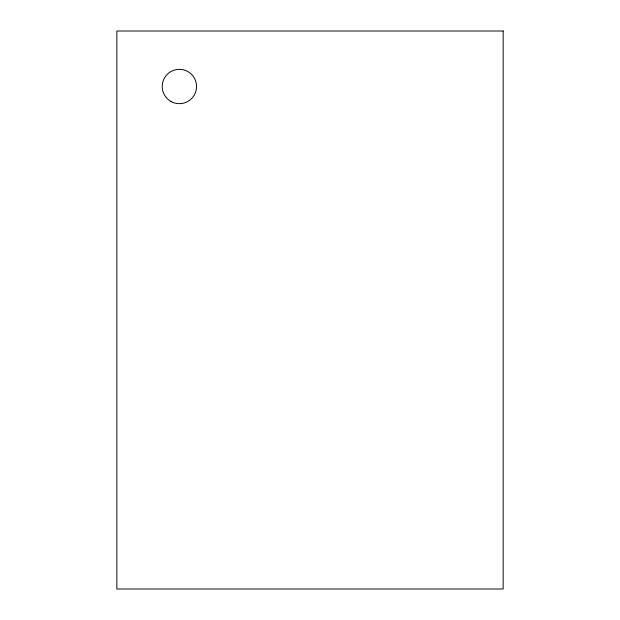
<?xml version="1.0" encoding="UTF-8"?>
<svg xmlns="http://www.w3.org/2000/svg" width="620" height="620" viewBox="0 0 620 620"><rect width="100%" height="100%" fill="white"/><g stroke="black" fill="none" stroke-linecap="round" stroke-linejoin="round"><path stroke-width="0.93" d="M503.153 31L116.847 31L116.847 589L503.153 589L503.153 31M170.81 101.362A17.166 17.166 0 0 0 196.563 86.498A17.166 17.166 0 0 0 170.81 71.626A17.166 17.166 0 0 0 170.81 101.362"/></g></svg>
